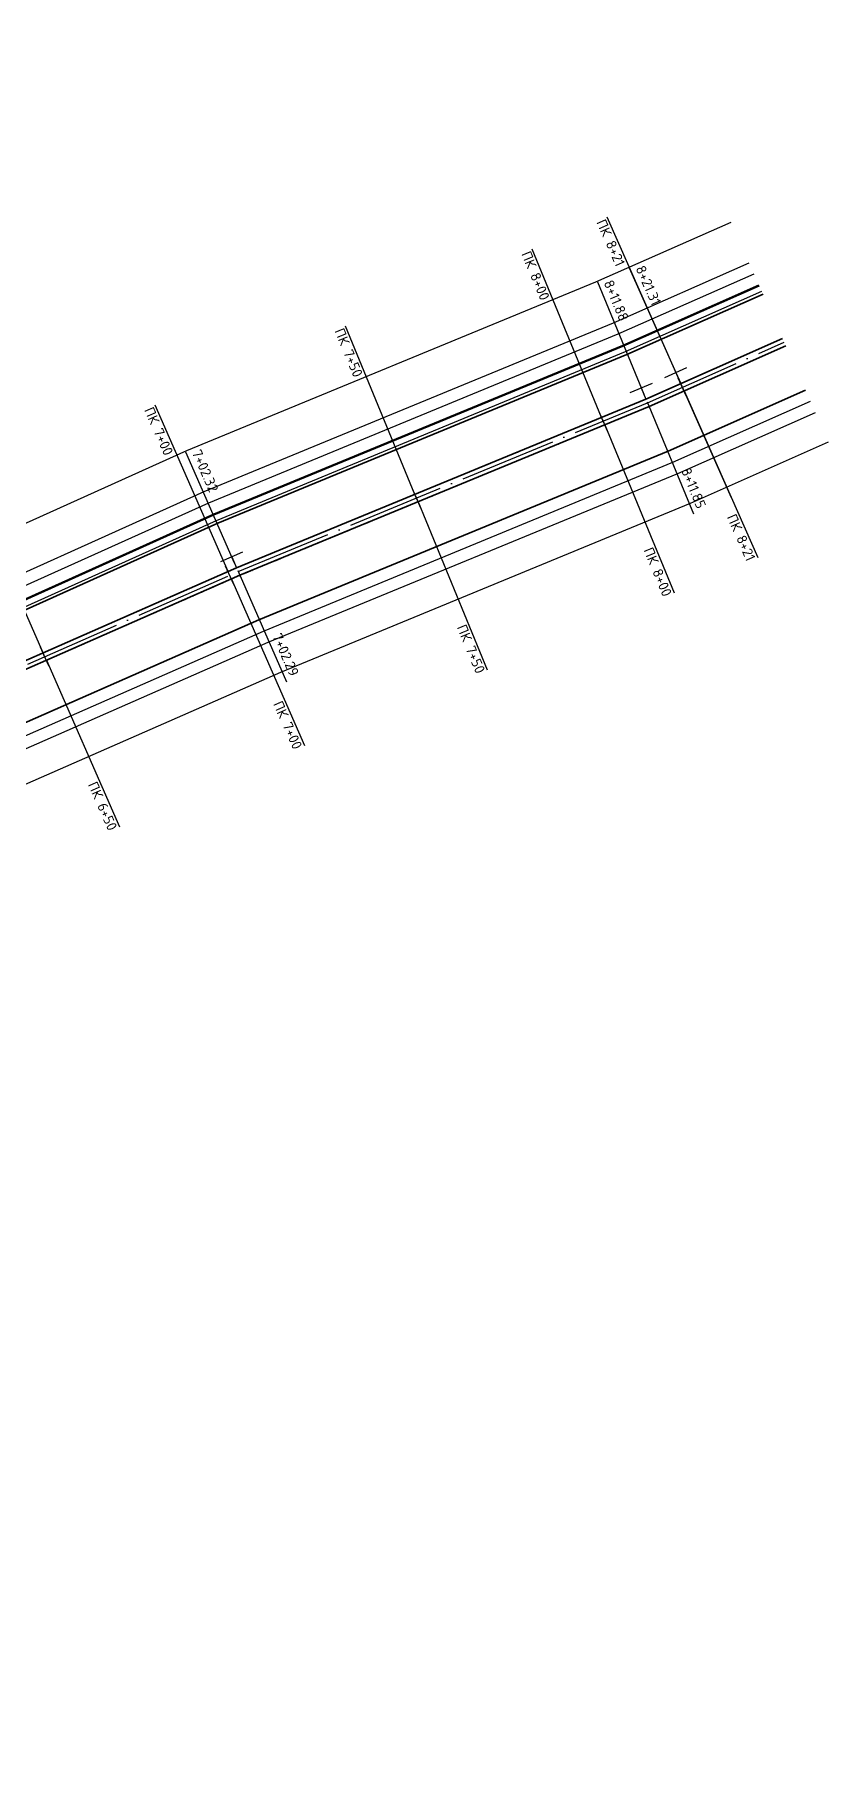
# Model space of a CAD drawing. Header units: metres. Extents: x 3784 to 6278, y 2136 to 3282.
# Drawn here: x 4449.9 to 4646.4, y 2188.8 to 2615.7 of the extents above; entities that cross this region are included whole.
import ezdxf

# ---------------------------------------------------------------- set-up
doc = ezdxf.new("R2010")
doc.units = ezdxf.units.M
doc.linetypes.add('ACAD_ISO04W100', pattern=[30, 24, -3, 0, -3])
doc.linetypes.add('CENTER', pattern=[2, 1.25, -0.25, 0.25, -0.25])
for name, color, linetype in [('C-ROAD-LINE', 1, 'Continuous'), ('C-ROAD-TEXT', 11, 'Continuous'), ('дорога', 7, 'Continuous'), ('Трасса_Броварський проспект_1-C-ROAD-TEXT', 1, 'Continuous'), ('Трасса_Броварський проспект_2-C-ROAD-TEXT', 11, 'Continuous')]:
    doc.layers.add(name, color=color, linetype=linetype)
doc.styles.add('СПДС', font='isocpeur.ttf')

# ---------------------------------------------------------------- blocks, each defined once
blk = doc.blocks.new('НачКонКруговой')
for points in [[(-1.5, 1.5), (1.5, 1.5)], [(0, 1.5), (0, 0)]]:
    blk.add_lwpolyline(points)

msp = doc.modelspace()

# ---------------------------------------------------------------- linework, layer by layer
at = {"layer": 'C-ROAD-LINE', "color": 1, "linetype": 'CENTER', "lineweight": 30, "flags": 128}
for points in [[(3861.78, 2190.58), (3877.12, 2197.38), (3983.86, 2244.66), (4113.18, 2306.91), (4207.2, 2351.91), (4321.34, 2402.9), (4420.2, 2448.78), (4499.9, 2483.77), (4601.19, 2525.51), (4609.82, 2529.34)], [(3862.59, 2188.75), (3877.94, 2195.55), (3984.7, 2242.85), (4114.05, 2305.11), (4208.04, 2350.1), (4322.17, 2401.08), (4421.04, 2446.96), (4500.69, 2481.92), (4601.98, 2523.68), (4610.63, 2527.51)]]:
    msp.add_lwpolyline(points, dxfattribs=at)
at = {"layer": 'C-ROAD-TEXT', "color": 11, "linetype": 'Continuous', "lineweight": -3}
for p, q in [((4609.31, 2530.48), (4597.16, 2557.91)), ((4600.72, 2526.67), (4589.29, 2554.41)), ((4601.5, 2524.83), (4612.94, 2497.1)), ((4499.4, 2484.91), (4487.34, 2512.38)), ((4500.18, 2483.07), (4512.24, 2455.6))]:
    msp.add_line(p, q, dxfattribs=at)
at = {"layer": 'дорога'}
msp.add_lwpolyline([(4311.95, 2615.69), (4300.25, 2578.91), (4287.44, 2535.31), (4275.5, 2500.43), (4275.5, 2500.43), (4255.88, 2420.16, 0.626315), (4262.82, 2414.42), (4302.16, 2432.36, -0.032586), (4304.23, 2433.14), (4325.08, 2439.53, 0.034282), (4327.25, 2440.37), (4343.73, 2448.01), (4487.57, 2512.75), (4588.81, 2554.48), (4622.28, 2569.31)], format="xyb", dxfattribs=at)
at = {"layer": 'дорога', "ltscale": 0.5}
for points in [[(4348.36, 2438.04), (4491.87, 2502.63), (4593.14, 2544.37), (4626.74, 2559.25)], [(4349.49, 2435.25), (4493.05, 2499.87), (4594.31, 2541.61), (4627.95, 2556.51)], [(4350.82, 2432.56), (4494.22, 2497.11), (4595.49, 2538.85), (4629.17, 2553.77)], [(4350.93, 2432.34), (4494.32, 2496.88), (4595.59, 2538.62), (4629.27, 2553.54)], [(4351.62, 2431.01), (4494.91, 2495.5), (4596.18, 2537.24), (4629.88, 2552.17)]]:
    msp.add_lwpolyline(points, dxfattribs=at)
at = {"layer": 'дорога'}
for points in [[(4596.99, 2558.3), (4622.31, 2501.13)], [(4427.05, 2433.22), (4506.56, 2468.12), (4607.88, 2509.88), (4641.93, 2524.97)], [(4428.62, 2430.64), (4507.73, 2465.36), (4609.06, 2507.12), (4643.14, 2522.22)], [(4431.99, 2423.38), (4510.87, 2458), (4612.2, 2499.77), (4646.38, 2514.91)]]:
    msp.add_lwpolyline(points, dxfattribs=at)
at = {"layer": 'дорога', "color": 7, "lineweight": 35, "ltscale": 0.5}
msp.add_lwpolyline([(4351.94, 2430.33), (4495.2, 2494.81), (4596.48, 2536.55), (4630.18, 2551.48)], dxfattribs=at)
at = {"layer": 'дорога', "lineweight": 35}
for points in [[(4420.22, 2448.79), (4499.9, 2483.77), (4601.19, 2525.51), (4635.04, 2540.51)], [(4421.04, 2446.96), (4500.69, 2481.92), (4601.98, 2523.68), (4635.85, 2538.68)]]:
    msp.add_lwpolyline(points, dxfattribs=at)
at = {"layer": 'дорога', "linetype": 'ACAD_ISO04W100'}
msp.add_lwpolyline([(4420.62, 2447.87), (4500.29, 2482.85), (4601.59, 2524.6), (4635.45, 2539.6)], dxfattribs=at)
at = {"layer": 'дорога', "color": 7, "lineweight": 35}
msp.add_lwpolyline([(4425.85, 2435.97), (4505.38, 2470.88), (4606.7, 2512.64), (4640.71, 2527.71)], dxfattribs=at)
at = {"layer": 'Трасса_Броварський проспект_1-C-ROAD-TEXT', "color": 1, "linetype": 'Continuous', "lineweight": -3}
for p, q in [((4609.82, 2529.34), (4591.59, 2570.48)), ((4590.21, 2520.99), (4573.06, 2562.59)), ((4543.98, 2501.93), (4526.84, 2543.54)), ((4497.78, 2482.83), (4479.69, 2524.04)), ((4451.99, 2462.73), (4433.91, 2503.94))]:
    msp.add_line(p, q, dxfattribs=at)
at = {"layer": 'Трасса_Броварський проспект_1-C-ROAD-TEXT', "color": 1, "linetype": 'Continuous', "lineweight": 30}
for p, q in [((4610.43, 2527.96), (4609.21, 2530.71)), ((4590.78, 2519.6), (4589.64, 2522.37)), ((4544.55, 2500.55), (4543.41, 2503.32)), ((4498.38, 2481.46), (4497.17, 2484.21)), ((4452.6, 2461.36), (4451.39, 2464.11))]:
    msp.add_line(p, q, dxfattribs=at)
at = {"layer": 'Трасса_Броварський проспект_2-C-ROAD-TEXT', "color": 1, "linetype": 'Continuous', "lineweight": 30}
for p, q in [((4611.24, 2526.14), (4610.02, 2528.88)), ((4591.59, 2517.77), (4590.45, 2520.55)), ((4545.37, 2498.72), (4544.22, 2501.49)), ((4499.19, 2479.63), (4497.98, 2482.38)), ((4453.41, 2459.53), (4452.2, 2462.28))]:
    msp.add_line(p, q, dxfattribs=at)
at = {"layer": 'Трасса_Броварський проспект_2-C-ROAD-TEXT', "color": 1, "linetype": 'Continuous', "lineweight": -3}
for p, q in [((4610.63, 2527.51), (4628.86, 2486.36)), ((4591.02, 2519.16), (4608.17, 2477.55)), ((4544.79, 2500.11), (4561.94, 2458.5)), ((4498.59, 2481), (4516.67, 2439.8)), ((4452.8, 2460.91), (4470.89, 2419.7))]:
    msp.add_line(p, q, dxfattribs=at)

# ---------------------------------------------------------------- block references
at = {"layer": 'C-ROAD-TEXT', "color": 11, "linetype": 'Continuous', "lineweight": -3, "xscale": 2, "yscale": 2, "zscale": 2}
for p, rotation in [((4609.82, 2529.34), 23.89380298345833), ((4601.19, 2525.51), 22.39996733990935), ((4499.9, 2483.77), 23.7006957997194)]:
    msp.add_blockref('НачКонКруговой', p, dxfattribs=dict(at, rotation=rotation))

# ---------------------------------------------------------------- texts
at = {"layer": 'C-ROAD-TEXT', "color": 11, "linetype": 'Continuous', "lineweight": -3, "char_height": 2.5, "style": 'СПДС'}
for s, insert, attachment_point, rotation in [('8+21.31', (4598.56, 2557.84), 7, 293.8938), ('8+11.88', (4590.68, 2554.31), 7, 292.3999), ('7+02.32', (4488.74, 2512.31), 7, 293.7007), ('8+11.85', (4613.85, 2498.15), 9, 292.4), ('7+02.29', (4513.13, 2456.67), 9, 293.7004)]:
    msp.add_mtext(s, dxfattribs=dict(at, insert=insert, attachment_point=attachment_point, rotation=rotation))
at = {"layer": 'Трасса_Броварський проспект_1-C-ROAD-TEXT', "color": 1, "linetype": 'Continuous', "lineweight": -3, "char_height": 2.5, "attachment_point": 1, "style": 'СПДС'}
for s, insert, rotation in [('ПК{\\fISOCPEUR|b0|i0|c204|p34; }8+21', (4591.13, 2570.28), 293.8938), ('ПК{\\fISOCPEUR|b0|i0|c204|p34; }8+00', (4572.6, 2562.4), 292.3999), ('ПК{\\fISOCPEUR|b0|i0|c204|p34; }7+50', (4526.37, 2543.35), 292.3999), ('ПК{\\fISOCPEUR|b0|i0|c204|p34; }7+00', (4479.23, 2523.84), 293.7007)]:
    msp.add_mtext(s, dxfattribs=dict(at, insert=insert, rotation=rotation))
at = {"layer": 'Трасса_Броварський проспект_2-C-ROAD-TEXT', "color": 1, "linetype": 'Continuous', "lineweight": -3, "char_height": 2.5, "attachment_point": 3, "style": 'СПДС'}
for s, insert, rotation in [('ПК{\\fISOCPEUR|b0|i0|c204|p34; }8+21', (4628.4, 2486.16), 293.8938), ('ПК{\\fISOCPEUR|b0|i0|c204|p34; }8+00', (4607.71, 2477.36), 292.4), ('ПК{\\fISOCPEUR|b0|i0|c204|p34; }7+50', (4561.48, 2458.31), 292.4), ('ПК{\\fISOCPEUR|b0|i0|c204|p34; }7+00', (4516.22, 2439.6), 293.7004), ('ПК{\\fISOCPEUR|b0|i0|c204|p34; }6+50', (4470.43, 2419.5), 293.7004)]:
    msp.add_mtext(s, dxfattribs=dict(at, insert=insert, rotation=rotation))

doc.saveas('drawing.dxf')
